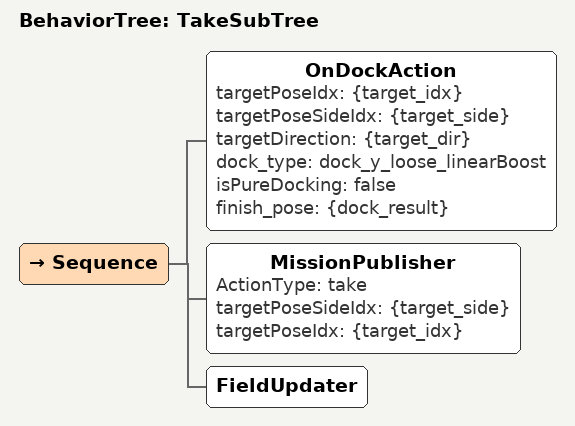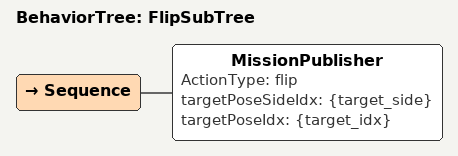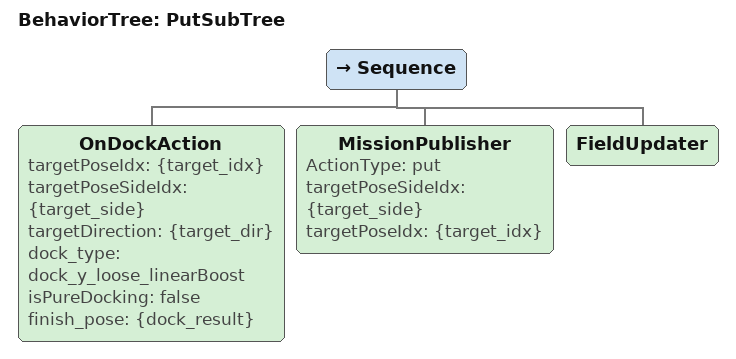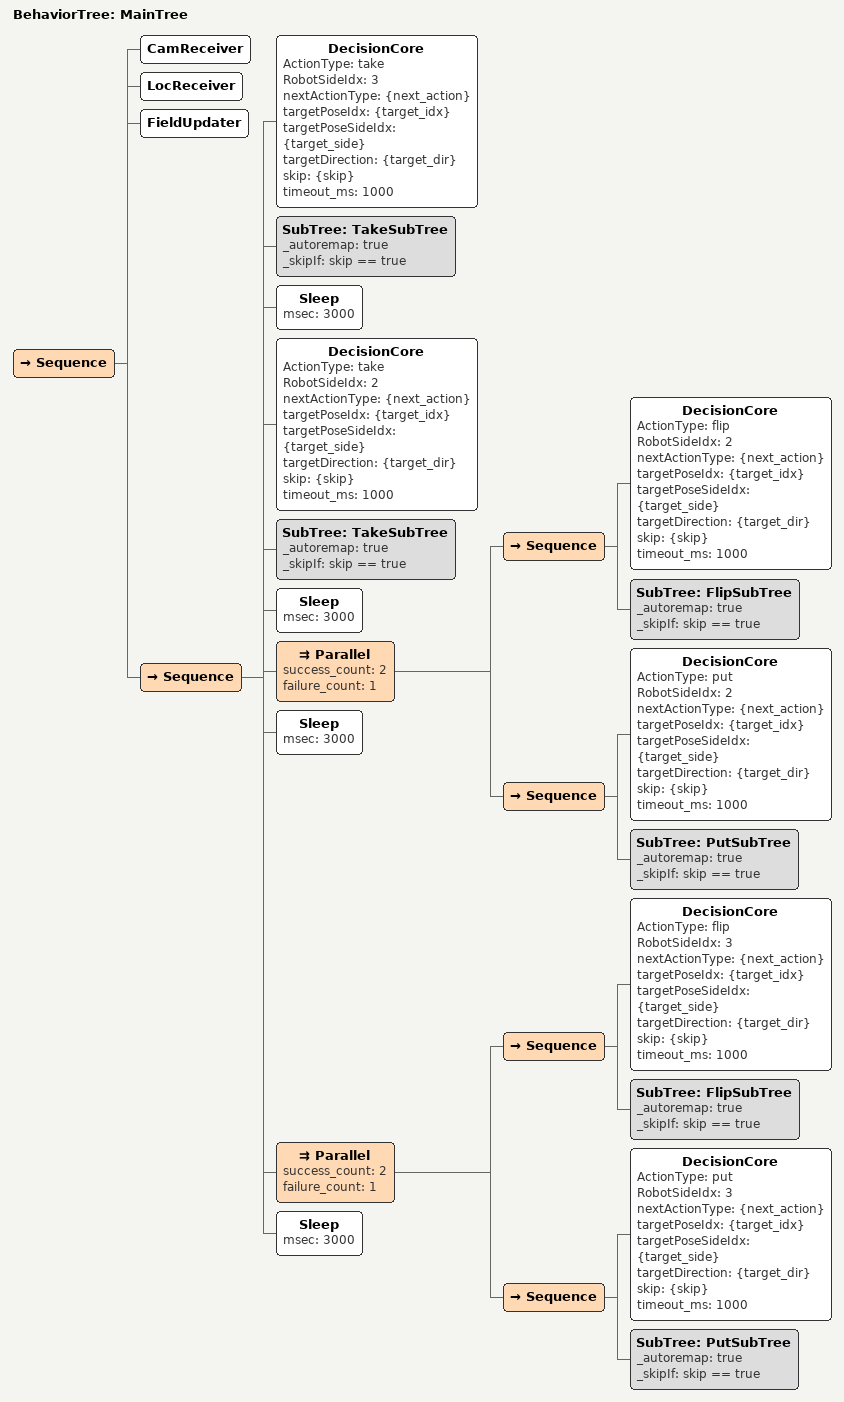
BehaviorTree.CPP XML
<?xml version="1.0" encoding="UTF-8"?>
<root BTCPP_format="4">
    <!--
        Black Robot, Yellow Team, Plan 0 (Test Plan)
        Tests the DecisionCore -> OnDockAction pipeline
        Pattern: TAKE x2, then PUT x2
    -->

    <!-- TAKE SubTree: Go to collection point and take -->
    <BehaviorTree ID="TakeSubTree">
        <Sequence>
            <!-- Dock to collection point -->
            <OnDockAction
                targetPoseIdx="{target_idx}"
                targetPoseSideIdx="{target_side}"
                targetDirection="{target_dir}"
                dock_type="dock_y_loose_linearBoost"
                isPureDocking="false"
                finish_pose="{dock_result}"/>

            <!-- Publish TAKE command to firmware -->
            <MissionPublisher
                ActionType="take"
                targetPoseSideIdx="{target_side}"
                targetPoseIdx="{target_idx}"/>
            <FieldUpdater/>
        </Sequence>
    </BehaviorTree>

    <!-- FLIP SubTree: Flip the hazelnut               -->
    <BehaviorTree ID="FlipSubTree">
        <Sequence>
            <!-- Publish FLIP command to firmware -->
            <MissionPublisher
                ActionType="flip"
                targetPoseSideIdx="{target_side}"
                targetPoseIdx="{target_idx}"/>
        </Sequence>
    </BehaviorTree>

    <!-- PUT SubTree: Go to pantry point and put -->
    <BehaviorTree ID="PutSubTree">
        <Sequence>
            <!-- Dock to pantry point -->
            <OnDockAction
                targetPoseIdx="{target_idx}"
                targetPoseSideIdx="{target_side}"
                targetDirection="{target_dir}"
                dock_type="dock_y_loose_linearBoost"
                isPureDocking="false"
                finish_pose="{dock_result}"/>

            <!-- Publish PUT command to firmware -->
            <MissionPublisher
                ActionType="put"
                targetPoseSideIdx="{target_side}"
                targetPoseIdx="{target_idx}"/>
            <FieldUpdater/>
        </Sequence>
    </BehaviorTree>

    <!-- Main Tree: Complete collection cycle -->
    <!-- Pattern: Fill all 4 robot sides, then empty them to pantries -->
    <!-- Repeat twice to handle all 8 collection points -->
    <BehaviorTree ID="MainTree">
        <Sequence>
            <!-- Initialize receivers first -->
            <CamReceiver/>
            <LocReceiver/>
            <FieldUpdater/>
            <Sequence>
                <DecisionCore
                    ActionType="take"
                    RobotSideIdx="3"
                    nextActionType="{next_action}"
                    targetPoseIdx="{target_idx}"
                    targetPoseSideIdx="{target_side}"
                    targetDirection="{target_dir}" skip="{skip}" timeout_ms="1000"/>
                <SubTree ID="TakeSubTree" _autoremap="true" _skipIf="skip == true"/>
                <Sleep msec="3000"/>

                <DecisionCore
                    ActionType="take"
                    RobotSideIdx="2"
                    nextActionType="{next_action}"
                    targetPoseIdx="{target_idx}"
                    targetPoseSideIdx="{target_side}"
                    targetDirection="{target_dir}" skip="{skip}" timeout_ms="1000"/>
                <SubTree ID="TakeSubTree" _autoremap="true" _skipIf="skip == true"/>
                <Sleep msec="3000"/>

                <Parallel success_count="2" failure_count="1">
                    <Sequence>
                        <DecisionCore
                            ActionType="flip"
                            RobotSideIdx="2"
                            nextActionType="{next_action}"
                            targetPoseIdx="{target_idx}"
                            targetPoseSideIdx="{target_side}"
                            targetDirection="{target_dir}" skip="{skip}" timeout_ms="1000"/>
                        <SubTree ID="FlipSubTree" _autoremap="true" _skipIf="skip == true"/>
                    </Sequence>
                    <Sequence>
                        <DecisionCore
                            ActionType="put"
                            RobotSideIdx="2"
                            nextActionType="{next_action}"
                            targetPoseIdx="{target_idx}"
                            targetPoseSideIdx="{target_side}"
                            targetDirection="{target_dir}" skip="{skip}" timeout_ms="1000"/>
                        <SubTree ID="PutSubTree" _autoremap="true" _skipIf="skip == true"/>
                    </Sequence>
                </Parallel>
                <Sleep msec="3000"/>

                <Parallel success_count="2" failure_count="1">
                    <Sequence>
                        <DecisionCore
                            ActionType="flip"
                            RobotSideIdx="3"
                            nextActionType="{next_action}"
                            targetPoseIdx="{target_idx}"
                            targetPoseSideIdx="{target_side}"
                            targetDirection="{target_dir}" skip="{skip}" timeout_ms="1000"/>
                        <SubTree ID="FlipSubTree" _autoremap="true" _skipIf="skip == true"/>
                    </Sequence>
                    <Sequence>
                        <DecisionCore
                            ActionType="put"
                            RobotSideIdx="3"
                            nextActionType="{next_action}"
                            targetPoseIdx="{target_idx}"
                            targetPoseSideIdx="{target_side}"
                            targetDirection="{target_dir}" skip="{skip}" timeout_ms="1000"/>
                        <SubTree ID="PutSubTree" _autoremap="true" _skipIf="skip == true"/>
                    </Sequence>
                </Parallel>
                <Sleep msec="3000"/>
            </Sequence>

        </Sequence>
    </BehaviorTree>
</root>
